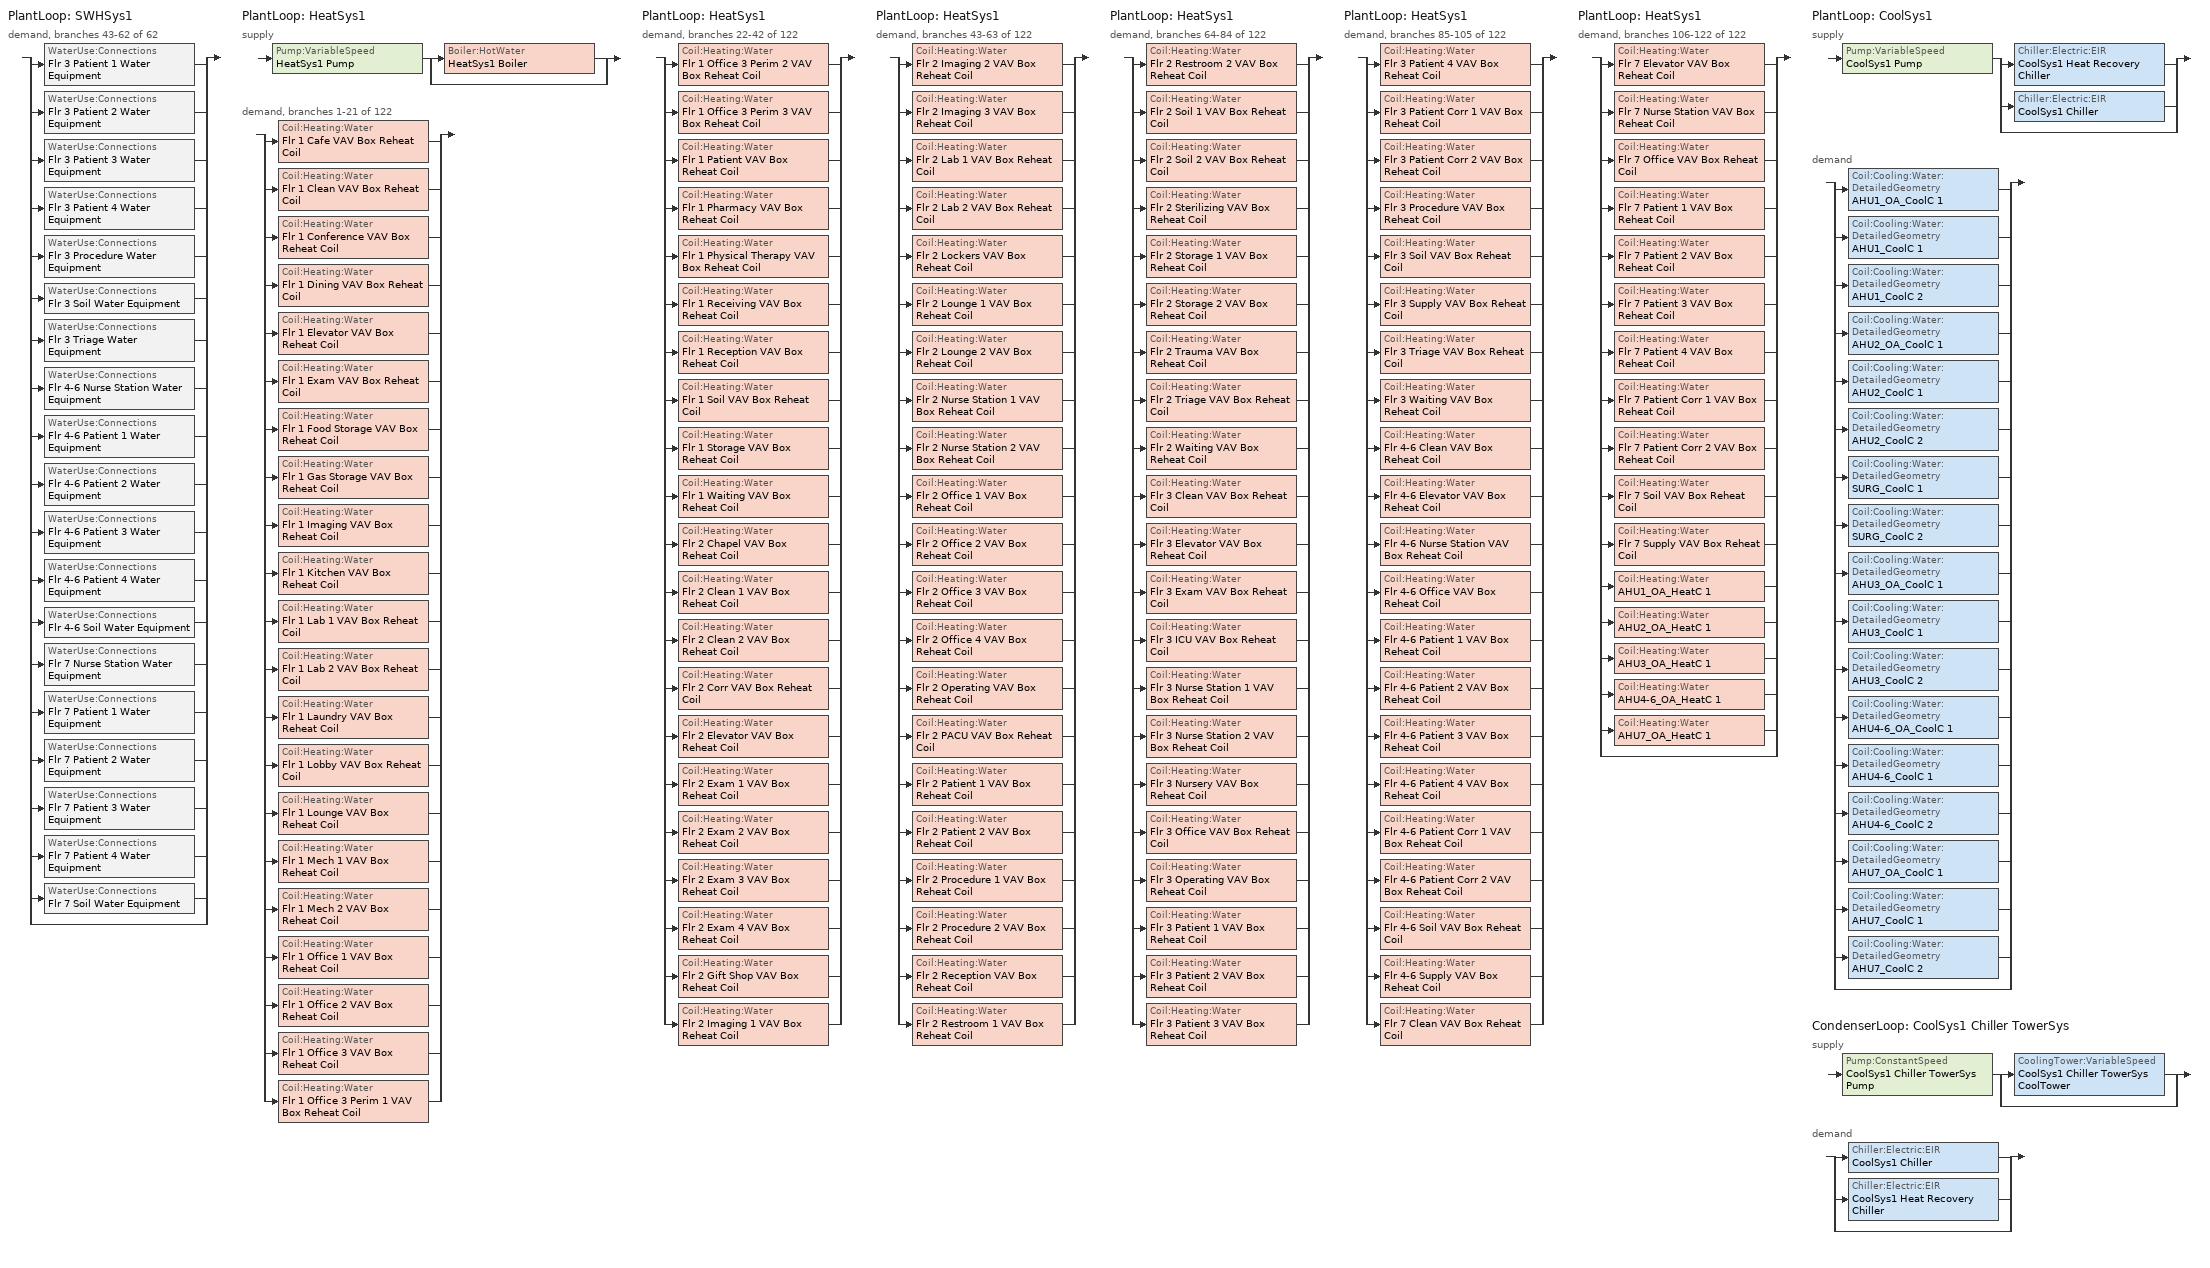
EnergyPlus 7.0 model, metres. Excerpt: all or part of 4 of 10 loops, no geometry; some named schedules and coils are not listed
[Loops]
PlantLoop 'SWHSys1'
 demand, branches 43-62 of 62: split
  | WaterUse:Connections 'Flr 3 Patient 1 Water Equipment'
  | WaterUse:Connections 'Flr 3 Patient 2 Water Equipment'
  | WaterUse:Connections 'Flr 3 Patient 3 Water Equipment'
  | WaterUse:Connections 'Flr 3 Patient 4 Water Equipment'
  | WaterUse:Connections 'Flr 3 Procedure Water Equipment'
  | WaterUse:Connections 'Flr 3 Soil Water Equipment'
  | WaterUse:Connections 'Flr 3 Triage Water Equipment'
  | WaterUse:Connections 'Flr 4-6 Nurse Station Water Equipment'
  | WaterUse:Connections 'Flr 4-6 Patient 1 Water Equipment'
  | WaterUse:Connections 'Flr 4-6 Patient 2 Water Equipment'
  | WaterUse:Connections 'Flr 4-6 Patient 3 Water Equipment'
  | WaterUse:Connections 'Flr 4-6 Patient 4 Water Equipment'
  | WaterUse:Connections 'Flr 4-6 Soil Water Equipment'
  | WaterUse:Connections 'Flr 7 Nurse Station Water Equipment'
  | WaterUse:Connections 'Flr 7 Patient 1 Water Equipment'
  | WaterUse:Connections 'Flr 7 Patient 2 Water Equipment'
  | WaterUse:Connections 'Flr 7 Patient 3 Water Equipment'
  | WaterUse:Connections 'Flr 7 Patient 4 Water Equipment'
  | WaterUse:Connections 'Flr 7 Soil Water Equipment'
  | bypass
PlantLoop 'HeatSys1'
 supply: Pump:VariableSpeed 'HeatSys1 Pump' > split
  | Boiler:HotWater 'HeatSys1 Boiler'
  | bypass
 demand, branches 1-21 of 122: split
  | Coil:Heating:Water 'Flr 1 Cafe VAV Box Reheat Coil'
  | Coil:Heating:Water 'Flr 1 Clean VAV Box Reheat Coil'
  | Coil:Heating:Water 'Flr 1 Conference VAV Box Reheat Coil'
  | Coil:Heating:Water 'Flr 1 Dining VAV Box Reheat Coil'
  | Coil:Heating:Water 'Flr 1 Elevator VAV Box Reheat Coil'
  | Coil:Heating:Water 'Flr 1 Exam VAV Box Reheat Coil'
  | Coil:Heating:Water 'Flr 1 Food Storage VAV Box Reheat Coil'
  | Coil:Heating:Water 'Flr 1 Gas Storage VAV Box Reheat Coil'
  | Coil:Heating:Water 'Flr 1 Imaging VAV Box Reheat Coil'
  | Coil:Heating:Water 'Flr 1 Kitchen VAV Box Reheat Coil'
  | Coil:Heating:Water 'Flr 1 Lab 1 VAV Box Reheat Coil'
  | Coil:Heating:Water 'Flr 1 Lab 2 VAV Box Reheat Coil'
  | Coil:Heating:Water 'Flr 1 Laundry VAV Box Reheat Coil'
  | Coil:Heating:Water 'Flr 1 Lobby VAV Box Reheat Coil'
  | Coil:Heating:Water 'Flr 1 Lounge VAV Box Reheat Coil'
  | Coil:Heating:Water 'Flr 1 Mech 1 VAV Box Reheat Coil'
  | Coil:Heating:Water 'Flr 1 Mech 2 VAV Box Reheat Coil'
  | Coil:Heating:Water 'Flr 1 Office 1 VAV Box Reheat Coil'
  | Coil:Heating:Water 'Flr 1 Office 2 VAV Box Reheat Coil'
  | Coil:Heating:Water 'Flr 1 Office 3 VAV Box Reheat Coil'
  | Coil:Heating:Water 'Flr 1 Office 3 Perim 1 VAV Box Reheat Coil'
PlantLoop 'HeatSys1'
 demand, branches 22-42 of 122: split
  | Coil:Heating:Water 'Flr 1 Office 3 Perim 2 VAV Box Reheat Coil'
  | Coil:Heating:Water 'Flr 1 Office 3 Perim 3 VAV Box Reheat Coil'
  | Coil:Heating:Water 'Flr 1 Patient VAV Box Reheat Coil'
  | Coil:Heating:Water 'Flr 1 Pharmacy VAV Box Reheat Coil'
  | Coil:Heating:Water 'Flr 1 Physical Therapy VAV Box Reheat Coil'
  | Coil:Heating:Water 'Flr 1 Receiving VAV Box Reheat Coil'
  | Coil:Heating:Water 'Flr 1 Reception VAV Box Reheat Coil'
  | Coil:Heating:Water 'Flr 1 Soil VAV Box Reheat Coil'
  | Coil:Heating:Water 'Flr 1 Storage VAV Box Reheat Coil'
  | Coil:Heating:Water 'Flr 1 Waiting VAV Box Reheat Coil'
  | Coil:Heating:Water 'Flr 2 Chapel VAV Box Reheat Coil'
  | Coil:Heating:Water 'Flr 2 Clean 1 VAV Box Reheat Coil'
  | Coil:Heating:Water 'Flr 2 Clean 2 VAV Box Reheat Coil'
  | Coil:Heating:Water 'Flr 2 Corr VAV Box Reheat Coil'
  | Coil:Heating:Water 'Flr 2 Elevator VAV Box Reheat Coil'
  | Coil:Heating:Water 'Flr 2 Exam 1 VAV Box Reheat Coil'
  | Coil:Heating:Water 'Flr 2 Exam 2 VAV Box Reheat Coil'
  | Coil:Heating:Water 'Flr 2 Exam 3 VAV Box Reheat Coil'
  | Coil:Heating:Water 'Flr 2 Exam 4 VAV Box Reheat Coil'
  | Coil:Heating:Water 'Flr 2 Gift Shop VAV Box Reheat Coil'
  | Coil:Heating:Water 'Flr 2 Imaging 1 VAV Box Reheat Coil'
PlantLoop 'HeatSys1'
 demand, branches 43-63 of 122: split
  | Coil:Heating:Water 'Flr 2 Imaging 2 VAV Box Reheat Coil'
  | Coil:Heating:Water 'Flr 2 Imaging 3 VAV Box Reheat Coil'
  | Coil:Heating:Water 'Flr 2 Lab 1 VAV Box Reheat Coil'
  | Coil:Heating:Water 'Flr 2 Lab 2 VAV Box Reheat Coil'
  | Coil:Heating:Water 'Flr 2 Lockers VAV Box Reheat Coil'
  | Coil:Heating:Water 'Flr 2 Lounge 1 VAV Box Reheat Coil'
  | Coil:Heating:Water 'Flr 2 Lounge 2 VAV Box Reheat Coil'
  | Coil:Heating:Water 'Flr 2 Nurse Station 1 VAV Box Reheat Coil'
  | Coil:Heating:Water 'Flr 2 Nurse Station 2 VAV Box Reheat Coil'
  | Coil:Heating:Water 'Flr 2 Office 1 VAV Box Reheat Coil'
  | Coil:Heating:Water 'Flr 2 Office 2 VAV Box Reheat Coil'
  | Coil:Heating:Water 'Flr 2 Office 3 VAV Box Reheat Coil'
  | Coil:Heating:Water 'Flr 2 Office 4 VAV Box Reheat Coil'
  | Coil:Heating:Water 'Flr 2 Operating VAV Box Reheat Coil'
  | Coil:Heating:Water 'Flr 2 PACU VAV Box Reheat Coil'
  | Coil:Heating:Water 'Flr 2 Patient 1 VAV Box Reheat Coil'
  | Coil:Heating:Water 'Flr 2 Patient 2 VAV Box Reheat Coil'
  | Coil:Heating:Water 'Flr 2 Procedure 1 VAV Box Reheat Coil'
  | Coil:Heating:Water 'Flr 2 Procedure 2 VAV Box Reheat Coil'
  | Coil:Heating:Water 'Flr 2 Reception VAV Box Reheat Coil'
  | Coil:Heating:Water 'Flr 2 Restroom 1 VAV Box Reheat Coil'
PlantLoop 'HeatSys1'
 demand, branches 64-84 of 122: split
  | Coil:Heating:Water 'Flr 2 Restroom 2 VAV Box Reheat Coil'
  | Coil:Heating:Water 'Flr 2 Soil 1 VAV Box Reheat Coil'
  | Coil:Heating:Water 'Flr 2 Soil 2 VAV Box Reheat Coil'
  | Coil:Heating:Water 'Flr 2 Sterilizing VAV Box Reheat Coil'
  | Coil:Heating:Water 'Flr 2 Storage 1 VAV Box Reheat Coil'
  | Coil:Heating:Water 'Flr 2 Storage 2 VAV Box Reheat Coil'
  | Coil:Heating:Water 'Flr 2 Trauma VAV Box Reheat Coil'
  | Coil:Heating:Water 'Flr 2 Triage VAV Box Reheat Coil'
  | Coil:Heating:Water 'Flr 2 Waiting VAV Box Reheat Coil'
  | Coil:Heating:Water 'Flr 3 Clean VAV Box Reheat Coil'
  | Coil:Heating:Water 'Flr 3 Elevator VAV Box Reheat Coil'
  | Coil:Heating:Water 'Flr 3 Exam VAV Box Reheat Coil'
  | Coil:Heating:Water 'Flr 3 ICU VAV Box Reheat Coil'
  | Coil:Heating:Water 'Flr 3 Nurse Station 1 VAV Box Reheat Coil'
  | Coil:Heating:Water 'Flr 3 Nurse Station 2 VAV Box Reheat Coil'
  | Coil:Heating:Water 'Flr 3 Nursery VAV Box Reheat Coil'
  | Coil:Heating:Water 'Flr 3 Office VAV Box Reheat Coil'
  | Coil:Heating:Water 'Flr 3 Operating VAV Box Reheat Coil'
  | Coil:Heating:Water 'Flr 3 Patient 1 VAV Box Reheat Coil'
  | Coil:Heating:Water 'Flr 3 Patient 2 VAV Box Reheat Coil'
  | Coil:Heating:Water 'Flr 3 Patient 3 VAV Box Reheat Coil'
PlantLoop 'HeatSys1'
 demand, branches 85-105 of 122: split
  | Coil:Heating:Water 'Flr 3 Patient 4 VAV Box Reheat Coil'
  | Coil:Heating:Water 'Flr 3 Patient Corr 1 VAV Box Reheat Coil'
  | Coil:Heating:Water 'Flr 3 Patient Corr 2 VAV Box Reheat Coil'
  | Coil:Heating:Water 'Flr 3 Procedure VAV Box Reheat Coil'
  | Coil:Heating:Water 'Flr 3 Soil VAV Box Reheat Coil'
  | Coil:Heating:Water 'Flr 3 Supply VAV Box Reheat Coil'
  | Coil:Heating:Water 'Flr 3 Triage VAV Box Reheat Coil'
  | Coil:Heating:Water 'Flr 3 Waiting VAV Box Reheat Coil'
  | Coil:Heating:Water 'Flr 4-6 Clean VAV Box Reheat Coil'
  | Coil:Heating:Water 'Flr 4-6 Elevator VAV Box Reheat Coil'
  | Coil:Heating:Water 'Flr 4-6 Nurse Station VAV Box Reheat Coil'
  | Coil:Heating:Water 'Flr 4-6 Office VAV Box Reheat Coil'
  | Coil:Heating:Water 'Flr 4-6 Patient 1 VAV Box Reheat Coil'
  | Coil:Heating:Water 'Flr 4-6 Patient 2 VAV Box Reheat Coil'
  | Coil:Heating:Water 'Flr 4-6 Patient 3 VAV Box Reheat Coil'
  | Coil:Heating:Water 'Flr 4-6 Patient 4 VAV Box Reheat Coil'
  | Coil:Heating:Water 'Flr 4-6 Patient Corr 1 VAV Box Reheat Coil'
  | Coil:Heating:Water 'Flr 4-6 Patient Corr 2 VAV Box Reheat Coil'
  | Coil:Heating:Water 'Flr 4-6 Soil VAV Box Reheat Coil'
  | Coil:Heating:Water 'Flr 4-6 Supply VAV Box Reheat Coil'
  | Coil:Heating:Water 'Flr 7 Clean VAV Box Reheat Coil'
PlantLoop 'HeatSys1'
 demand, branches 106-122 of 122: split
  | Coil:Heating:Water 'Flr 7 Elevator VAV Box Reheat Coil'
  | Coil:Heating:Water 'Flr 7 Nurse Station VAV Box Reheat Coil'
  | Coil:Heating:Water 'Flr 7 Office VAV Box Reheat Coil'
  | Coil:Heating:Water 'Flr 7 Patient 1 VAV Box Reheat Coil'
  | Coil:Heating:Water 'Flr 7 Patient 2 VAV Box Reheat Coil'
  | Coil:Heating:Water 'Flr 7 Patient 3 VAV Box Reheat Coil'
  | Coil:Heating:Water 'Flr 7 Patient 4 VAV Box Reheat Coil'
  | Coil:Heating:Water 'Flr 7 Patient Corr 1 VAV Box Reheat Coil'
  | Coil:Heating:Water 'Flr 7 Patient Corr 2 VAV Box Reheat Coil'
  | Coil:Heating:Water 'Flr 7 Soil VAV Box Reheat Coil'
  | Coil:Heating:Water 'Flr 7 Supply VAV Box Reheat Coil'
  | Coil:Heating:Water 'AHU1_OA_HeatC 1'
  | Coil:Heating:Water 'AHU2_OA_HeatC 1'
  | Coil:Heating:Water 'AHU3_OA_HeatC 1'
  | Coil:Heating:Water 'AHU4-6_OA_HeatC 1'
  | Coil:Heating:Water 'AHU7_OA_HeatC 1'
  | bypass
PlantLoop 'CoolSys1'
 supply: Pump:VariableSpeed 'CoolSys1 Pump' > split
  | Chiller:Electric:EIR 'CoolSys1 Heat Recovery Chiller'
  | Chiller:Electric:EIR 'CoolSys1 Chiller'
  | bypass
 demand: split
  | Coil:Cooling:Water:DetailedGeometry 'AHU1_OA_CoolC 1'
  | Coil:Cooling:Water:DetailedGeometry 'AHU1_CoolC 1'
  | Coil:Cooling:Water:DetailedGeometry 'AHU1_CoolC 2'
  | Coil:Cooling:Water:DetailedGeometry 'AHU2_OA_CoolC 1'
  | Coil:Cooling:Water:DetailedGeometry 'AHU2_CoolC 1'
  | Coil:Cooling:Water:DetailedGeometry 'AHU2_CoolC 2'
  | Coil:Cooling:Water:DetailedGeometry 'SURG_CoolC 1'
  | Coil:Cooling:Water:DetailedGeometry 'SURG_CoolC 2'
  | Coil:Cooling:Water:DetailedGeometry 'AHU3_OA_CoolC 1'
  | Coil:Cooling:Water:DetailedGeometry 'AHU3_CoolC 1'
  | Coil:Cooling:Water:DetailedGeometry 'AHU3_CoolC 2'
  | Coil:Cooling:Water:DetailedGeometry 'AHU4-6_OA_CoolC 1'
  | Coil:Cooling:Water:DetailedGeometry 'AHU4-6_CoolC 1'
  | Coil:Cooling:Water:DetailedGeometry 'AHU4-6_CoolC 2'
  | Coil:Cooling:Water:DetailedGeometry 'AHU7_OA_CoolC 1'
  | Coil:Cooling:Water:DetailedGeometry 'AHU7_CoolC 1'
  | Coil:Cooling:Water:DetailedGeometry 'AHU7_CoolC 2'
  | bypass
CondenserLoop 'CoolSys1 Chiller TowerSys'
 supply: Pump:ConstantSpeed 'CoolSys1 Chiller TowerSys Pump' > split
  | CoolingTower:VariableSpeed 'CoolSys1 Chiller TowerSys CoolTower'
  | bypass
 demand: split
  | Chiller:Electric:EIR 'CoolSys1 Chiller'
  | Chiller:Electric:EIR 'CoolSys1 Heat Recovery Chiller'
  | bypass
[Coil:Heating:Water] Availability Schedule=ALWAYS_ON; U-Factor Times Area Value {W/K}=AUTOSIZE; Maximum Water Flow Rate {m3/s}=AUTOSIZE; Coil Peformance input method=UFactorTimesAreaAndDesignWaterFlowRate; Nominal Capacity=AUTOSIZE; Design Inlet Water Temperature=82.2; Design Inlet Air Temperature=16.6; Design Outlet Water Temperature=71.1; Design Outlet Air Temperature=32.2; Rated Ratio for Air and Water Convection=1
Flr 1 Cafe VAV Box Reheat Coil; Flr 1 Clean VAV Box Reheat Coil; Flr 1 Conference VAV Box Reheat Coil; Flr 1 Dining VAV Box Reheat Coil; Flr 1 Elevator VAV Box Reheat Coil; Flr 1 Exam VAV Box Reheat Coil; Flr 1 Food Storage VAV Box Reheat Coil; Flr 1 Gas Storage VAV Box Reheat Coil; Flr 1 Imaging VAV Box Reheat Coil; Flr 1 Kitchen VAV Box Reheat Coil; Flr 1 Lab 1 VAV Box Reheat Coil; Flr 1 Lab 2 VAV Box Reheat Coil; Flr 1 Laundry VAV Box Reheat Coil; Flr 1 Lobby VAV Box Reheat Coil; Flr 1 Lounge VAV Box Reheat Coil; Flr 1 Mech 1 VAV Box Reheat Coil; Flr 1 Mech 2 VAV Box Reheat Coil; Flr 1 Office 1 VAV Box Reheat Coil; Flr 1 Office 2 VAV Box Reheat Coil; Flr 1 Office 3 VAV Box Reheat Coil; Flr 1 Office 3 Perim 1 VAV Box Reheat Coil; Flr 1 Office 3 Perim 2 VAV Box Reheat Coil; Flr 1 Office 3 Perim 3 VAV Box Reheat Coil; Flr 1 Patient VAV Box Reheat Coil; Flr 1 Pharmacy VAV Box Reheat Coil; Flr 1 Physical Therapy VAV Box Reheat Coil; Flr 1 Receiving VAV Box Reheat Coil; Flr 1 Reception VAV Box Reheat Coil; Flr 1 Soil VAV Box Reheat Coil; Flr 1 Storage VAV Box Reheat Coil; Flr 1 Waiting VAV Box Reheat Coil; Flr 2 Chapel VAV Box Reheat Coil; Flr 2 Clean 1 VAV Box Reheat Coil; Flr 2 Clean 2 VAV Box Reheat Coil; Flr 2 Corr VAV Box Reheat Coil; Flr 2 Elevator VAV Box Reheat Coil; Flr 2 Exam 1 VAV Box Reheat Coil; Flr 2 Exam 2 VAV Box Reheat Coil; Flr 2 Exam 3 VAV Box Reheat Coil; Flr 2 Exam 4 VAV Box Reheat Coil; Flr 2 Gift Shop VAV Box Reheat Coil; Flr 2 Imaging 1 VAV Box Reheat Coil; Flr 2 Imaging 2 VAV Box Reheat Coil; Flr 2 Imaging 3 VAV Box Reheat Coil; Flr 2 Lab 1 VAV Box Reheat Coil; Flr 2 Lab 2 VAV Box Reheat Coil; Flr 2 Lockers VAV Box Reheat Coil; Flr 2 Lounge 1 VAV Box Reheat Coil; Flr 2 Lounge 2 VAV Box Reheat Coil; Flr 2 Nurse Station 1 VAV Box Reheat Coil; Flr 2 Nurse Station 2 VAV Box Reheat Coil; Flr 2 Office 1 VAV Box Reheat Coil; Flr 2 Office 2 VAV Box Reheat Coil; Flr 2 Office 3 VAV Box Reheat Coil; Flr 2 Office 4 VAV Box Reheat Coil; Flr 2 Operating VAV Box Reheat Coil; Flr 2 PACU VAV Box Reheat Coil; Flr 2 Patient 1 VAV Box Reheat Coil; Flr 2 Patient 2 VAV Box Reheat Coil; Flr 2 Procedure 1 VAV Box Reheat Coil; Flr 2 Procedure 2 VAV Box Reheat Coil; Flr 2 Reception VAV Box Reheat Coil; Flr 2 Restroom 1 VAV Box Reheat Coil; Flr 2 Restroom 2 VAV Box Reheat Coil; Flr 2 Soil 1 VAV Box Reheat Coil; Flr 2 Soil 2 VAV Box Reheat Coil; Flr 2 Sterilizing VAV Box Reheat Coil; Flr 2 Storage 1 VAV Box Reheat Coil; Flr 2 Storage 2 VAV Box Reheat Coil; Flr 2 Trauma VAV Box Reheat Coil; Flr 2 Triage VAV Box Reheat Coil; Flr 2 Waiting VAV Box Reheat Coil; Flr 3 Clean VAV Box Reheat Coil; Flr 3 Elevator VAV Box Reheat Coil; Flr 3 Exam VAV Box Reheat Coil; Flr 3 ICU VAV Box Reheat Coil; Flr 3 Nurse Station 1 VAV Box Reheat Coil; Flr 3 Nurse Station 2 VAV Box Reheat Coil; Flr 3 Nursery VAV Box Reheat Coil; Flr 3 Office VAV Box Reheat Coil; Flr 3 Operating VAV Box Reheat Coil; Flr 3 Patient 1 VAV Box Reheat Coil; Flr 3 Patient 2 VAV Box Reheat Coil; Flr 3 Patient 3 VAV Box Reheat Coil; Flr 3 Patient 4 VAV Box Reheat Coil; Flr 3 Patient Corr 1 VAV Box Reheat Coil; Flr 3 Patient Corr 2 VAV Box Reheat Coil; Flr 3 Procedure VAV Box Reheat Coil; Flr 3 Soil VAV Box Reheat Coil; Flr 3 Supply VAV Box Reheat Coil; Flr 3 Triage VAV Box Reheat Coil; Flr 3 Waiting VAV Box Reheat Coil; Flr 4-6 Clean VAV Box Reheat Coil; Flr 4-6 Elevator VAV Box Reheat Coil; Flr 4-6 Nurse Station VAV Box Reheat Coil; Flr 4-6 Office VAV Box Reheat Coil; Flr 4-6 Patient 1 VAV Box Reheat Coil; Flr 4-6 Patient 2 VAV Box Reheat Coil; Flr 4-6 Patient 3 VAV Box Reheat Coil; Flr 4-6 Patient 4 VAV Box Reheat Coil; Flr 4-6 Patient Corr 1 VAV Box Reheat Coil; Flr 4-6 Patient Corr 2 VAV Box Reheat Coil; Flr 4-6 Soil VAV Box Reheat Coil; Flr 4-6 Supply VAV Box Reheat Coil; Flr 7 Clean VAV Box Reheat Coil; Flr 7 Elevator VAV Box Reheat Coil; Flr 7 Nurse Station VAV Box Reheat Coil; Flr 7 Office VAV Box Reheat Coil; Flr 7 Patient 1 VAV Box Reheat Coil; Flr 7 Patient 2 VAV Box Reheat Coil; Flr 7 Patient 3 VAV Box Reheat Coil; Flr 7 Patient 4 VAV Box Reheat Coil; Flr 7 Patient Corr 1 VAV Box Reheat Coil; Flr 7 Patient Corr 2 VAV Box Reheat Coil; Flr 7 Soil VAV Box Reheat Coil; Flr 7 Supply VAV Box Reheat Coil; AHU1_OA_HeatC 1; AHU2_OA_HeatC 1; AHU3_OA_HeatC 1; AHU4-6_OA_HeatC 1; AHU7_OA_HeatC 1
[WaterUse:Connections]
Name | Water Use Equipment 1
Flr 3 Patient 1 Water Equipment | Flr 3 Patient 1 Water Equipment
Flr 3 Patient 2 Water Equipment | Flr 3 Patient 2 Water Equipment
Flr 3 Patient 3 Water Equipment | Flr 3 Patient 3 Water Equipment
Flr 3 Patient 4 Water Equipment | Flr 3 Patient 4 Water Equipment
Flr 3 Procedure Water Equipment | Flr 3 Procedure Water Equipment
Flr 3 Soil Water Equipment | Flr 3 Soil Water Equipment
Flr 3 Triage Water Equipment | Flr 3 Triage Water Equipment
Flr 4-6 Nurse Station Water Equipment | Flr 4-6 Nurse Station Water Equipment
Flr 4-6 Patient 1 Water Equipment | Flr 4-6 Patient 1 Water Equipment
Flr 4-6 Patient 2 Water Equipment | Flr 4-6 Patient 2 Water Equipment
Flr 4-6 Patient 3 Water Equipment | Flr 4-6 Patient 3 Water Equipment
Flr 4-6 Patient 4 Water Equipment | Flr 4-6 Patient 4 Water Equipment
Flr 4-6 Soil Water Equipment | Flr 4-6 Soil Water Equipment
Flr 7 Nurse Station Water Equipment | Flr 7 Nurse Station Water Equipment
Flr 7 Patient 1 Water Equipment | Flr 7 Patient 1 Water Equipment
Flr 7 Patient 2 Water Equipment | Flr 7 Patient 2 Water Equipment
Flr 7 Patient 3 Water Equipment | Flr 7 Patient 3 Water Equipment
Flr 7 Patient 4 Water Equipment | Flr 7 Patient 4 Water Equipment
Flr 7 Soil Water Equipment | Flr 7 Soil Water Equipment
[WaterUse:Equipment]
Name | Peak Flow Rate {m3/s} | Flow Rate Fraction Schedule | Target Temperature Schedule | Hot Water Supply Temperature Schedule Name  {C} | Zone | Sensible Fraction Schedule | Latent Fraction Schedule
Flr 3 Patient 1 Water Equipment | 1.93478e-05 | PATIENT_SWH_SCH | Flr 3 Patient 1 Water Equipment Temp Sched | Flr 3 Patient 1 Water Equipment Hot Supply Temp Sched | Flr 3 Patient 1 | Flr 3 Patient 1 Water Equipment Sensible fract sched | Flr 3 Patient 1 Water Equipment Latent fract sched
Flr 3 Patient 2 Water Equipment | 1.93478e-05 | PATIENT_SWH_SCH | Flr 3 Patient 2 Water Equipment Temp Sched | Flr 3 Patient 2 Water Equipment Hot Supply Temp Sched | Flr 3 Patient 2 | Flr 3 Patient 2 Water Equipment Sensible fract sched | Flr 3 Patient 2 Water Equipment Latent fract sched
Flr 3 Patient 3 Water Equipment | 1.93478e-05 | PATIENT_SWH_SCH | Flr 3 Patient 3 Water Equipment Temp Sched | Flr 3 Patient 3 Water Equipment Hot Supply Temp Sched | Flr 3 Patient 3 | Flr 3 Patient 3 Water Equipment Sensible fract sched | Flr 3 Patient 3 Water Equipment Latent fract sched
Flr 3 Patient 4 Water Equipment | 1.93478e-05 | PATIENT_SWH_SCH | Flr 3 Patient 4 Water Equipment Temp Sched | Flr 3 Patient 4 Water Equipment Hot Supply Temp Sched | Flr 3 Patient 4 | Flr 3 Patient 4 Water Equipment Sensible fract sched | Flr 3 Patient 4 Water Equipment Latent fract sched
Flr 3 Procedure Water Equipment | 2.86796e-06 | OFFICE_OCC_SCH | Flr 3 Procedure Water Equipment Temp Sched | Flr 3 Procedure Water Equipment Hot Supply Temp Sched | Flr 3 Procedure | Flr 3 Procedure Water Equipment Sensible fract sched | Flr 3 Procedure Water Equipment Latent fract sched
Flr 3 Soil Water Equipment | 3.98327e-06 | 24_7_OCC_SCH | Flr 3 Soil Water Equipment Temp Sched | Flr 3 Soil Water Equipment Hot Supply Temp Sched | Flr 3 Soil | Flr 3 Soil Water Equipment Sensible fract sched | Flr 3 Soil Water Equipment Latent fract sched
Flr 3 Triage Water Equipment | 5.97491e-06 | 24_7_OCC_SCH | Flr 3 Triage Water Equipment Temp Sched | Flr 3 Triage Water Equipment Hot Supply Temp Sched | Flr 3 Triage | Flr 3 Triage Water Equipment Sensible fract sched | Flr 3 Triage Water Equipment Latent fract sched
Flr 4-6 Nurse Station Water Equipment | 3.00273e-06 | 24_7_OCC_SCH | Flr 4-6 Nurse Station Water Equipment Temp Sched | Flr 4-6 Nurse Station Water Equipment Hot Supply Temp Sched | Flr 4-6 Nurse Station | Flr 4-6 Nurse Station Water Equipment Sensible fract sched | Flr 4-6 Nurse Station Water Equipment Latent fract sched
Flr 4-6 Patient 1 Water Equipment | 1.93478e-05 | PATIENT_SWH_SCH | Flr 4-6 Patient 1 Water Equipment Temp Sched | Flr 4-6 Patient 1 Water Equipment Hot Supply Temp Sched | Flr 4-6 Patient 1 | Flr 4-6 Patient 1 Water Equipment Sensible fract sched | Flr 4-6 Patient 1 Water Equipment Latent fract sched
Flr 4-6 Patient 2 Water Equipment | 1.93478e-05 | PATIENT_SWH_SCH | Flr 4-6 Patient 2 Water Equipment Temp Sched | Flr 4-6 Patient 2 Water Equipment Hot Supply Temp Sched | Flr 4-6 Patient 2 | Flr 4-6 Patient 2 Water Equipment Sensible fract sched | Flr 4-6 Patient 2 Water Equipment Latent fract sched
Flr 4-6 Patient 3 Water Equipment | 1.93478e-05 | PATIENT_SWH_SCH | Flr 4-6 Patient 3 Water Equipment Temp Sched | Flr 4-6 Patient 3 Water Equipment Hot Supply Temp Sched | Flr 4-6 Patient 3 | Flr 4-6 Patient 3 Water Equipment Sensible fract sched | Flr 4-6 Patient 3 Water Equipment Latent fract sched
Flr 4-6 Patient 4 Water Equipment | 1.93478e-05 | PATIENT_SWH_SCH | Flr 4-6 Patient 4 Water Equipment Temp Sched | Flr 4-6 Patient 4 Water Equipment Hot Supply Temp Sched | Flr 4-6 Patient 4 | Flr 4-6 Patient 4 Water Equipment Sensible fract sched | Flr 4-6 Patient 4 Water Equipment Latent fract sched
Flr 4-6 Soil Water Equipment | 3.98327e-06 | 24_7_OCC_SCH | Flr 4-6 Soil Water Equipment Temp Sched | Flr 4-6 Soil Water Equipment Hot Supply Temp Sched | Flr 4-6 Soil | Flr 4-6 Soil Water Equipment Sensible fract sched | Flr 4-6 Soil Water Equipment Latent fract sched
Flr 7 Nurse Station Water Equipment | 3.00273e-06 | 24_7_OCC_SCH | Flr 7 Nurse Station Water Equipment Temp Sched | Flr 7 Nurse Station Water Equipment Hot Supply Temp Sched | Flr 7 Nurse Station | Flr 7 Nurse Station Water Equipment Sensible fract sched | Flr 7 Nurse Station Water Equipment Latent fract sched
Flr 7 Patient 1 Water Equipment | 1.93478e-05 | PATIENT_SWH_SCH | Flr 7 Patient 1 Water Equipment Temp Sched | Flr 7 Patient 1 Water Equipment Hot Supply Temp Sched | Flr 7 Patient 1 | Flr 7 Patient 1 Water Equipment Sensible fract sched | Flr 7 Patient 1 Water Equipment Latent fract sched
Flr 7 Patient 2 Water Equipment | 1.93478e-05 | PATIENT_SWH_SCH | Flr 7 Patient 2 Water Equipment Temp Sched | Flr 7 Patient 2 Water Equipment Hot Supply Temp Sched | Flr 7 Patient 2 | Flr 7 Patient 2 Water Equipment Sensible fract sched | Flr 7 Patient 2 Water Equipment Latent fract sched
Flr 7 Patient 3 Water Equipment | 1.93478e-05 | PATIENT_SWH_SCH | Flr 7 Patient 3 Water Equipment Temp Sched | Flr 7 Patient 3 Water Equipment Hot Supply Temp Sched | Flr 7 Patient 3 | Flr 7 Patient 3 Water Equipment Sensible fract sched | Flr 7 Patient 3 Water Equipment Latent fract sched
Flr 7 Patient 4 Water Equipment | 1.93478e-05 | PATIENT_SWH_SCH | Flr 7 Patient 4 Water Equipment Temp Sched | Flr 7 Patient 4 Water Equipment Hot Supply Temp Sched | Flr 7 Patient 4 | Flr 7 Patient 4 Water Equipment Sensible fract sched | Flr 7 Patient 4 Water Equipment Latent fract sched
Flr 7 Soil Water Equipment | 3.98327e-06 | 24_7_OCC_SCH | Flr 7 Soil Water Equipment Temp Sched | Flr 7 Soil Water Equipment Hot Supply Temp Sched | Flr 7 Soil | Flr 7 Soil Water Equipment Sensible fract sched | Flr 7 Soil Water Equipment Latent fract sched
[Controller:WaterCoil] Control Variable {Temperature | HumidityRatio | TemperatureAndHumidityRatio | Flow}=Temperature; Maximum Actuated Flow {m3/s}=AUTOSIZE; Minimum Actuated Flow {m3/s}=0
Name | Action {Normal | Reverse} | Actuator Variable {FLOW} | Controller Convergence Tolerance {delta C} [Delta temp from setpoint] | Actuator Variable {Flow}
AHU1_OA_HeatC 1_Controller; AHU2_OA_HeatC 1_Controller; AHU3_OA_HeatC 1_Controller; AHU4-6_OA_HeatC 1_Controller; AHU7_OA_HeatC 1_Controller | Normal | Flow | 0.0001
AHU1_OA_CoolC 1_Controller; AHU2_OA_CoolC 1_Controller; AHU3_OA_CoolC 1_Controller; AHU4-6_OA_CoolC 1_Controller; AHU7_OA_CoolC 1_Controller | Reverse |  |  | Flow
[HeatExchanger:AirToAir:SensibleAndLatent] Availability Schedule=ALWAYS_ON; Nominal Supply Air Flow Rate {m3/s}=AUTOSIZE; Sensible Effectiveness at 100% Heating Air Flow=0.75; Latent Effectiveness at 100% Heating Air Flow=0.69; Sensible Effectiveness at 75% Heating Air Flow=0.75; Latent Effectiveness at 75% Heating Air Flow=0.69; Sensible Effectiveness at 100% Cooling Air Flow=0.75; Latent Effectiveness at 100% Cooling Air Flow=0.69; Sensible Effectiveness at 75% Cooling Air Flow=0.75; Latent Effectiveness at 75% Cooling Air Flow=0.69; Nominal Electric Power {W}=0; Supply Outlet Temperature Control {YES | NO}=Yes; Heat Exchanger Type { Plate | Rotary }=Rotary; Frost Control Type { None | ExhaustAirRecirculation | ExhaustOnly | MinimumExhaustTemperature }=ExhaustOnly; Threshold Temperature {C}=-23.3; Initial Defrost Time Fraction {min/min}=0.167; Rate of Defrost Time Fraction Increase {min/min per deg C}=0.024; Economizer Lockout=Yes
AHU1_OAOutside Air Heat Recovery; AHU2_OAOutside Air Heat Recovery; AHU3_OAOutside Air Heat Recovery; AHU4-6_OAOutside Air Heat Recovery; AHU7_OAOutside Air Heat Recovery
[SetpointManager:Scheduled]
Name | Control Variable {Temperature | Others} | Schedule | Setpoint Node or NodeList | Control Variable {TEMP} | Setpoint Node
AHU1_OA_HeatC 1 SAT Manager | Temperature | OA Heat Coil | AHU1_OA_HeatC 1-AHU1_OA_CoolC 1Node
AHU1_OA_CoolC 1 SAT Manager | Temperature | OA Cool Coil | AHU1_OA_CoolC 1-AHU1_OAMixing BoxNode
AHU2_OA_HeatC 1 SAT Manager | Temperature | OA Heat Coil | AHU2_OA_HeatC 1-AHU2_OA_CoolC 1Node
AHU2_OA_CoolC 1 SAT Manager | Temperature | OA Cool Coil | AHU2_OA_CoolC 1-AHU2_OAMixing BoxNode
AHU3_OA_HeatC 1 SAT Manager | Temperature | OA Heat Coil | AHU3_OA_HeatC 1-AHU3_OA_CoolC 1Node
AHU3_OA_CoolC 1 SAT Manager | Temperature | OA Cool Coil | AHU3_OA_CoolC 1-AHU3_OAMixing BoxNode
AHU4-6_OA_HeatC 1 SAT Manager | Temperature | OA Heat Coil | AHU4-6_OA_HeatC 1-AHU4-6_OA_CoolC 1Node
AHU4-6_OA_CoolC 1 SAT Manager | Temperature | OA Cool Coil | AHU4-6_OA_CoolC 1-AHU4-6_OAMixing BoxNode
AHU7_OA_HeatC 1 SAT Manager | Temperature | OA Heat Coil | AHU7_OA_HeatC 1-AHU7_OA_CoolC 1Node
AHU7_OA_CoolC 1 SAT Manager | Temperature | OA Cool Coil | AHU7_OA_CoolC 1-AHU7_OAMixing BoxNode
CoolSys1 Loop Setpoint Manager |  | CW-Loop-Temp-Schedule |  | Temperature | CoolSys1 Supply Outlet Node
CoolSys1 Heat Recovery Chiller Setpoint Manager | Temperature | CW-Loop-Temp-Schedule | CoolSys1 Heat Recovery Chiller Outlet Node
CoolSys1 Chiller Setpoint Manager | Temperature | CW-Loop-Temp-Schedule | CoolSys1 Supply Equipment Outlet Node
[Coil:Cooling:Water:DetailedGeometry] Availability Schedule=ALWAYS_ON; Maximum Water Flow Rate {m3/s}=AUTOSIZE; Tube Outside Surface Area  {m2}=AUTOSIZE; Total Tube Inside Area {m2}=AUTOSIZE; Fin Surface Area {m2}=AUTOSIZE; Minimum Airflow Area {m2}=AUTOSIZE; Coil Depth {m}=AUTOSIZE; Fin Diameter {m}=AUTOSIZE; Fin Thickness {m}=0.0015; Tube Inside Diameter  {m}=0.01445; Tube Outside Diameter {m}=0.0159; Tube Thermal Conductivity {W/m-K}=386; Fin Thermal Conductivity {W/m-K}=204; Fin Spacing {m}=0.0018; Tube Depth Spacing {m}=0.026; Number of Tube Rows=6; Number of Tubes per Row=AUTOSIZE
AHU1_OA_CoolC 1; AHU2_OA_CoolC 1; AHU3_OA_CoolC 1; AHU4-6_OA_CoolC 1; AHU7_OA_CoolC 1
[PlantLoop] Fluid Type {WATER}=Water; Maximum Loop Flow Rate {m3/s}=AUTOSIZE; Minimum Loop Flow Rate {m3/s}=0; Loop Volume {m3}=AUTOSIZE; Load Distribution Scheme {OPTIMAL | SEQUENTIAL}=Optimal
Name | Loop Equipment Operation Scheme | Maximum Loop Temperature {C} | Minimum Loop Temperature {C}
HeatSys1 | HeatSys1 Loop Operation Scheme List | 100 | 10
CoolSys1 | CoolSys1 Loop Operation Scheme List | 98 | 1
[Sizing:Plant]
Name | Loop Type {COOLING | HEATING} | Design Loop Exit Temperature {C} | Design Loop Temperature Difference {C} | Loop Type {COOLING | HEATING | CONDENSER}
HeatSys1 | Heating | 65 | 5
CoolSys1 | Cooling | 6.67 | 6.67
CoolSys1 Chiller TowerSys |  | 29.4 | 5.6 | CONDENSER
[PlantEquipmentOperationSchemes] Control Scheme 1 Schedule=PlantOnSched
Name | Control Scheme 1 Object Type {*******} | Control Scheme 1
HeatSys1 Loop Operation Scheme List | PlantEquipmentOperation:HeatingLoad | HeatSys1 Operation Scheme
CoolSys1 Loop Operation Scheme List | PlantEquipmentOperation:CoolingLoad | CoolSys1 Operation Scheme
[PlantEquipmentOperation:HeatingLoad]
HeatSys1 Operation Scheme: Load Range 1 Lower Limit {W}=0; Load Range 1 Upper Limit {W}=1000000000000000; Priority Control 1 Equipment List=HeatSys1 Equipment List
[PlantEquipmentList]
HeatSys1 Equipment List: HeatSys1 Boiler
CoolSys1 Heat Recovery Equipment List: CoolSys1 Heat Recovery Chiller
CoolSys1 Equipment List: CoolSys1 Heat Recovery Chiller, CoolSys1 Chiller
[Pump:ConstantSpeed]
CoolSys1 Chiller TowerSys Pump: Rated Flow Rate {m3/s}=AUTOSIZE; Rated Pump Head {Pa} [179352 Pa = 60 ft]=119563; Rated Power Consumption {W}=AUTOSIZE; Motor Efficiency=0.8; Fraction of Motor Inefficiencies to Fluid Stream=0; Pump Control Type {Continuous | Intermittent}=Intermittent
[SetpointManager:OutdoorAirReset]
HeatSys1 Loop Setpoint Manager: Control Variable=Temperature; Setpoint at Outdoor Low Temperature=43.3; Outdoor Low Temperature=-17.8; Setpoint at Outdoor High Temperature=37.8; Outdoor High Temperature=15.6; Setpoint Node=HeatSys1 Supply Outlet Node
[Pump:VariableSpeed] Rated Flow Rate {m3/s}=AUTOSIZE; Rated Power Consumption {W}=AUTOSIZE; Motor Efficiency=0.8; Fraction of Motor Inefficiencies to Fluid Stream=0; Coefficient 1 of the Part Load Performance Curve=0; Coefficient 2 of the Part Load Performance Curve=1; Coefficient 3 of the Part Load Performance Curve=0; Coefficient 4 of the Part Load Performance Curve=0; Minimum Flow Rate {m3/s}=0; Pump Control Type {Continuous | Intermittent}=Intermittent
Name | Rated Pump Head {Pa} [179352 Pa = 60 ft]
HeatSys1 Pump | 179344
CoolSys1 Pump | 149453
[Boiler:HotWater]
HeatSys1 Boiler: Fuel Type=NATURALGAS; Nominal Capacity {W}=AUTOSIZE; Nominal Thermal Efficiency=1; Efficiency Curve Temperature Evaluation Variable=LeavingBoiler; Normalized Boiler Efficiency Curve=HeatSys1 Boiler Condensing Boiler Curve; Design Water Outlet Temperature {C}=60; Design Water Flow Rate {m3/s}=AUTOSIZE; Minimum Part Load Ratio=0; Maximum Part Load Ratio=1.1; Optimum Part Load Ratio=1; Water Outlet Upper Temperature Limit {C}=95; Boiler Flow Mode { ConstantFlow | VariableFlow }=ConstantFlow; Parasitic Electric Load=0; Sizing Factor=0.6
[EnergyManagementSystem:Sensor]
Name | Output:Variable or Output:Meter Index Key | Output:Variable or Output:Meter
Boiler_Power | HeatSys1 Boiler | Boiler Heating Output Rate
Boiler_Gas_Rate | HeatSys1 Boiler | Boiler Gas Consumption Rate
Chiller_Rejection_Power | CoolSys1 Heat Recovery Chiller | Chiller Cond Heat Trans Rate
[PlantEquipmentOperation:CoolingLoad] Load Range 1 Lower Limit {W}=0
Name | Load Range 1 Upper Limit {W} | Priority Control 1 Equipment List | Load Range 2 Lower Limit {W} | Load Range 2 Upper Limit {W} | Priority Control 2 Equipment List
CoolSys1 Operation Scheme | 410000 | CoolSys1 Heat Recovery Equipment List | 410000 | 100000000000000 | CoolSys1 Equipment List
CoolSys1 Chiller TowerSys Operation Scheme | 1000000000000 | CoolSys1 Chiller TowerSys Equipment List
[Chiller:Electric:EIR] Reference Leaving Chilled Water Temperature {C}=6.67; Reference Entering Condenser Fluid Temperature {C}=29.4; Reference Chilled Water Flow Rate {m3/s}=AUTOSIZE; Reference Condenser Water Flow Rate {m3/s}=AUTOSIZE; Minimum Part Load Ratio=0.15; Maximum Part Load Ratio=1; Optimum Part Load Ratio=1; Minimum Unloading Ratio=0.25; Condenser Type=WaterCooled; Condenser Fan Power Ratio {W/W}=0; Leaving Chilled Water Lower Temperature Limit {C}=2; Chiller Flow Mode=VariableFlow; Design Heat Recovery Water Flow Rate {m3/s}=0; Sizing Factor=1
Name | Reference Capacity {W} | Reference COP { } | Cooling Capacity Function of Temperature Curve | Electric Input to Cooling Output Ratio Function of Temperature Curve | Electric Input to Cooling Output Ratio Function of Part Load Ratio Curve
CoolSys1 Heat Recovery Chiller | 410000 | 4.55 | CoolSys1 Heat Recovery Chiller ClgCapFuncTempCurve | CoolSys1 Heat Recovery Chiller EirFuncTempCurve | CoolSys1 Heat Recovery Chiller EirFuncPlrCurve
CoolSys1 Chiller | AUTOSIZE | 6.5 | CoolSys1 Chiller ClgCapFuncTempCurve | CoolSys1 Chiller EirFuncTempCurve | CoolSys1 Chiller EirFuncPlrCurve
[CondenserLoop]
CoolSys1 Chiller TowerSys: Fluid Type {WATER}=Water; Loop Equipment Operation Scheme=CoolSys1 Chiller TowerSys Loop Operation Scheme List; Maximum Loop Temperature {C}=80; Minimum Loop Temperature {C}=5; Maximum Loop Flow Rate {m3/s}=AUTOSIZE; Minimum Loop Flow Rate {m3/s}=0; Loop Volume {m3}=AUTOSIZE; Load Distribution Scheme {OPTIMAL | SEQUENTIAL}=Sequential
[SetpointManager:FollowOutdoorAirTemperature]
CoolSys1 Chiller TowerSys Condenser Control: Control Variable { Temperature | Others }=Temperature; Reference Temperature Type=OutdoorAirWetBulb; Offset Temperature Difference=0; Maximum Setpoint Temperature=80; Minimum Setpoint Temperature=5; Setpoint Node or NodeList=CoolSys1 Chiller TowerSys Supply Outlet Node
[CondenserEquipmentOperationSchemes]
CoolSys1 Chiller TowerSys Loop Operation Scheme List: Control Scheme 1 Object Type {*******}=PlantEquipmentOperation:CoolingLoad; Control Scheme 1=CoolSys1 Chiller TowerSys Operation Scheme; Control Scheme 1 Schedule=PlantOnSched
[CondenserEquipmentList]
CoolSys1 Chiller TowerSys Equipment List: CoolSys1 Chiller TowerSys CoolTower
[CoolingTower:VariableSpeed]
CoolSys1 Chiller TowerSys CoolTower: Tower Model Type=CoolToolsCrossFlow; Design Inlet Air Wet-Bulb Temperature {C}=25.5556; Design Approach Temperature {C}=3.8889; Design Range Temperature {C}=5.5556; Design Water Flow Rate {m3/s}=AUTOSIZE; Design Air Flow Rate {m3/s}=AUTOSIZE; Design Fan Power {W}=AUTOSIZE; Fan Power Ratio Function of Air Flow Rate Ratio Curve=CoolSys1 Chiller TowerSys CoolTowerFanRatioCurve; Minimum Air Flow Ratio=0.2; Fraction of Tower Capacity in Free Convection Regime=0.125; Basin Heater Capacity {W/K}=0; Basin Heater Setpoint Temperature {C}=2; Evaporation Loss Mode {LossFactor | SaturatedExit}=SaturatedExit; Evaporation Loss Factor=0.2; Drift Loss Percent=0.008; Blowdown Calculation Mode {ConcentrationRatio | ScheduledRate}=ConcentrationRatio; Blowdown Concentration Ratio=3; Number of Cells=1; Cell Control {MinimalCell | MaximalCell}=MinimalCell; Cell Minimum Water Flow Rate Fraction=0.33; Cell Maximum Water Flow Rate Fraction=2.5; Sizing Factor=1
[Schedule:Compact]
Office_Occ_Sch: Fraction, Through: 12/31, For: SummerDesignDay, Until: 06:00, 0, Until: 22:00, 1, Until: 24:00, 0.05, For: WinterDesignDay, Until: 24:00, 0, For: Weekdays, Until: 05:00, 0, Until: 06:00, 0.1, Until: 07:00, 0.2, Until: 12:00, 0.95, Until: 13:00, 0.5, Until: 17:00, 0.95, Until: 19:00, 0.3, Until: 20:00, 0.1, Until: 24:00, 0.05, For: Saturday, Until: 06:00, 0, Until: 08:00, 0.1, Until: 12:00, 0.3, Until: 17:00, 0.1, Until: 24:00, 0, For: AllOtherDays, Until: 24:00, 0
24_7_Occ_Sch: Fraction, Through: 12/31, For: WinterDesignDay, Until: 24:00, 0, For: AllOtherDays, Until: 04:00, 0.4, Until: 06:00, 0.65, Until: 18:00, 0.9, Until: 22:00, 0.65, Until: 24:00, 0.4
Patient_SWH_Sch: Fraction, Through: 12/31, For: WinterDesignDay, Until: 24:00, 0, For: AllOtherDays, Until: 05:00, 0.0133, Until: 06:00, 0.0167, Until: 07:00, 0.02, Until: 09:00, 0.0267, Until: 11:00, 0.15, Until: 12:00, 0.0267, Until: 16:00, 0.0333, Until: 17:00, 0.15, Until: 18:00, 0.0533, Until: 19:00, 0.0467, Until: 20:00, 0.0333, Until: 21:00, 0.03, Until: 22:00, 0.0267, Until: 23:00, 0.0233, Until: 24:00, 0.02
Always_On: Fraction, Through: 12/31, For: AllDays, Until: 24:00, 1
PlantOnSched: On/Off, Through: 12/31, For: AllDays, Until: 24:00, 1
CW-Loop-Temp-Schedule: Temperature, Through: 12/31, For: AllDays, Until: 24:00, 6.7
Flr 3 Patient 1 Water Equipment Latent fract sched; Flr 3 Patient 2 Water Equipment Latent fract sched; Flr 3 Patient 3 Water Equipment Latent fract sched; Flr 3 Patient 4 Water Equipment Latent fract sched; Flr 3 Procedure Water Equipment Latent fract sched; Flr 3 Soil Water Equipment Latent fract sched; Flr 3 Triage Water Equipment Latent fract sched; Flr 4-6 Nurse Station Water Equipment Latent fract sched; Flr 4-6 Patient 1 Water Equipment Latent fract sched; Flr 4-6 Patient 2 Water Equipment Latent fract sched; Flr 4-6 Patient 3 Water Equipment Latent fract sched; Flr 4-6 Patient 4 Water Equipment Latent fract sched; Flr 4-6 Soil Water Equipment Latent fract sched; Flr 7 Nurse Station Water Equipment Latent fract sched; Flr 7 Patient 1 Water Equipment Latent fract sched; Flr 7 Patient 2 Water Equipment Latent fract sched; Flr 7 Patient 3 Water Equipment Latent fract sched; Flr 7 Patient 4 Water Equipment Latent fract sched; Flr 7 Soil Water Equipment Latent fract sched: Through: 12/31, For: AllDays, Until: 24:00, 0.05
Flr 3 Patient 1 Water Equipment Sensible fract sched; Flr 3 Patient 2 Water Equipment Sensible fract sched; Flr 3 Patient 3 Water Equipment Sensible fract sched; Flr 3 Patient 4 Water Equipment Sensible fract sched; Flr 3 Procedure Water Equipment Sensible fract sched; Flr 3 Soil Water Equipment Sensible fract sched; Flr 3 Triage Water Equipment Sensible fract sched; Flr 4-6 Nurse Station Water Equipment Sensible fract sched; Flr 4-6 Patient 1 Water Equipment Sensible fract sched; Flr 4-6 Patient 2 Water Equipment Sensible fract sched; Flr 4-6 Patient 3 Water Equipment Sensible fract sched; Flr 4-6 Patient 4 Water Equipment Sensible fract sched; Flr 4-6 Soil Water Equipment Sensible fract sched; Flr 7 Nurse Station Water Equipment Sensible fract sched; Flr 7 Patient 1 Water Equipment Sensible fract sched; Flr 7 Patient 2 Water Equipment Sensible fract sched; Flr 7 Patient 3 Water Equipment Sensible fract sched; Flr 7 Patient 4 Water Equipment Sensible fract sched; Flr 7 Soil Water Equipment Sensible fract sched: Through: 12/31, For: AllDays, Until: 24:00, 0.2
Flr 3 Patient 1 Water Equipment Temp Sched; Flr 3 Patient 2 Water Equipment Temp Sched; Flr 3 Patient 3 Water Equipment Temp Sched; Flr 3 Patient 4 Water Equipment Temp Sched; Flr 4-6 Patient 1 Water Equipment Temp Sched; Flr 4-6 Patient 2 Water Equipment Temp Sched; Flr 4-6 Patient 3 Water Equipment Temp Sched; Flr 4-6 Patient 4 Water Equipment Temp Sched; Flr 7 Patient 1 Water Equipment Temp Sched; Flr 7 Patient 2 Water Equipment Temp Sched; Flr 7 Patient 3 Water Equipment Temp Sched; Flr 7 Patient 4 Water Equipment Temp Sched: Through: 12/31, For: AllDays, Until: 24:00, 43.33
Flr 3 Patient 1 Water Equipment Hot Supply Temp Sched; Flr 3 Patient 2 Water Equipment Hot Supply Temp Sched; Flr 3 Patient 3 Water Equipment Hot Supply Temp Sched; Flr 3 Patient 4 Water Equipment Hot Supply Temp Sched; Flr 3 Procedure Water Equipment Hot Supply Temp Sched; Flr 3 Soil Water Equipment Hot Supply Temp Sched; Flr 3 Triage Water Equipment Hot Supply Temp Sched; Flr 4-6 Nurse Station Water Equipment Hot Supply Temp Sched; Flr 4-6 Patient 1 Water Equipment Hot Supply Temp Sched; Flr 4-6 Patient 2 Water Equipment Hot Supply Temp Sched; Flr 4-6 Patient 3 Water Equipment Hot Supply Temp Sched; Flr 4-6 Patient 4 Water Equipment Hot Supply Temp Sched; Flr 4-6 Soil Water Equipment Hot Supply Temp Sched; Flr 7 Nurse Station Water Equipment Hot Supply Temp Sched; Flr 7 Patient 1 Water Equipment Hot Supply Temp Sched; Flr 7 Patient 2 Water Equipment Hot Supply Temp Sched; Flr 7 Patient 3 Water Equipment Hot Supply Temp Sched; Flr 7 Patient 4 Water Equipment Hot Supply Temp Sched; Flr 7 Soil Water Equipment Hot Supply Temp Sched: Through: 12/31, For: AllDays, Until: 24:00, 55
Flr 3 Procedure Water Equipment Temp Sched; Flr 3 Soil Water Equipment Temp Sched; Flr 3 Triage Water Equipment Temp Sched; Flr 4-6 Nurse Station Water Equipment Temp Sched; Flr 4-6 Soil Water Equipment Temp Sched; Flr 7 Nurse Station Water Equipment Temp Sched; Flr 7 Soil Water Equipment Temp Sched: Through: 12/31, For: AllDays, Until: 24:00, 48.89
OA Heat Coil; OA Cool Coil: Temperature, Through: 12/31, For: AllDays, Until: 24:00, 10
[Curve:Cubic] Maximum Value of x=1
Name | Coefficient1 Const | Coefficient2 x | Coefficient3 x**2 | Coefficient4 x**3 | Minimum Value of x | Coefficient 1 {x^0} | Coefficient 2 {x^1} | Coefficient 3 {x^2} | Coefficient 4 {x^3}
HeatSys1 Boiler Condensing Boiler Curve | 0.9667 | -0.1667 | 0 | 0 | 0.1
CoolSys1 Chiller TowerSys CoolTowerFanRatioCurve |  |  |  |  | 0.15 | -0.0093 | 0.0512 | -0.0838 | 1.0419
[Curve:Biquadratic] Minimum Value of x=0; Maximum Value of x=20; Minimum Value of y=0; Maximum Value of y=50
Name | Coefficient1 Const | Coefficient2 x | Coefficient3 x**2 | Coefficient4 y | Coefficient5 y**2 | Coefficient6 x*y
CoolSys1 Heat Recovery Chiller ClgCapFuncTempCurve; CoolSys1 Chiller ClgCapFuncTempCurve | 1.07E+00 | 4.29E-02 | 4.17E-04 | -0.0081 | -4.02e-05 | -0.000386
CoolSys1 Heat Recovery Chiller EirFuncTempCurve; CoolSys1 Chiller EirFuncTempCurve | 4.68E-01 | -0.0138 | 6.98E-04 | 1.09E-02 | 4.62E-04 | -0.000682
[Curve:Quadratic] Coefficient1 Const=1.41E-01; Coefficient2 x=6.55E-01; Coefficient3 x**2=2.03E-01; Minimum Value of x=0; Maximum Value of x=1.2
CoolSys1 Heat Recovery Chiller EirFuncPlrCurve; CoolSys1 Chiller EirFuncPlrCurve
